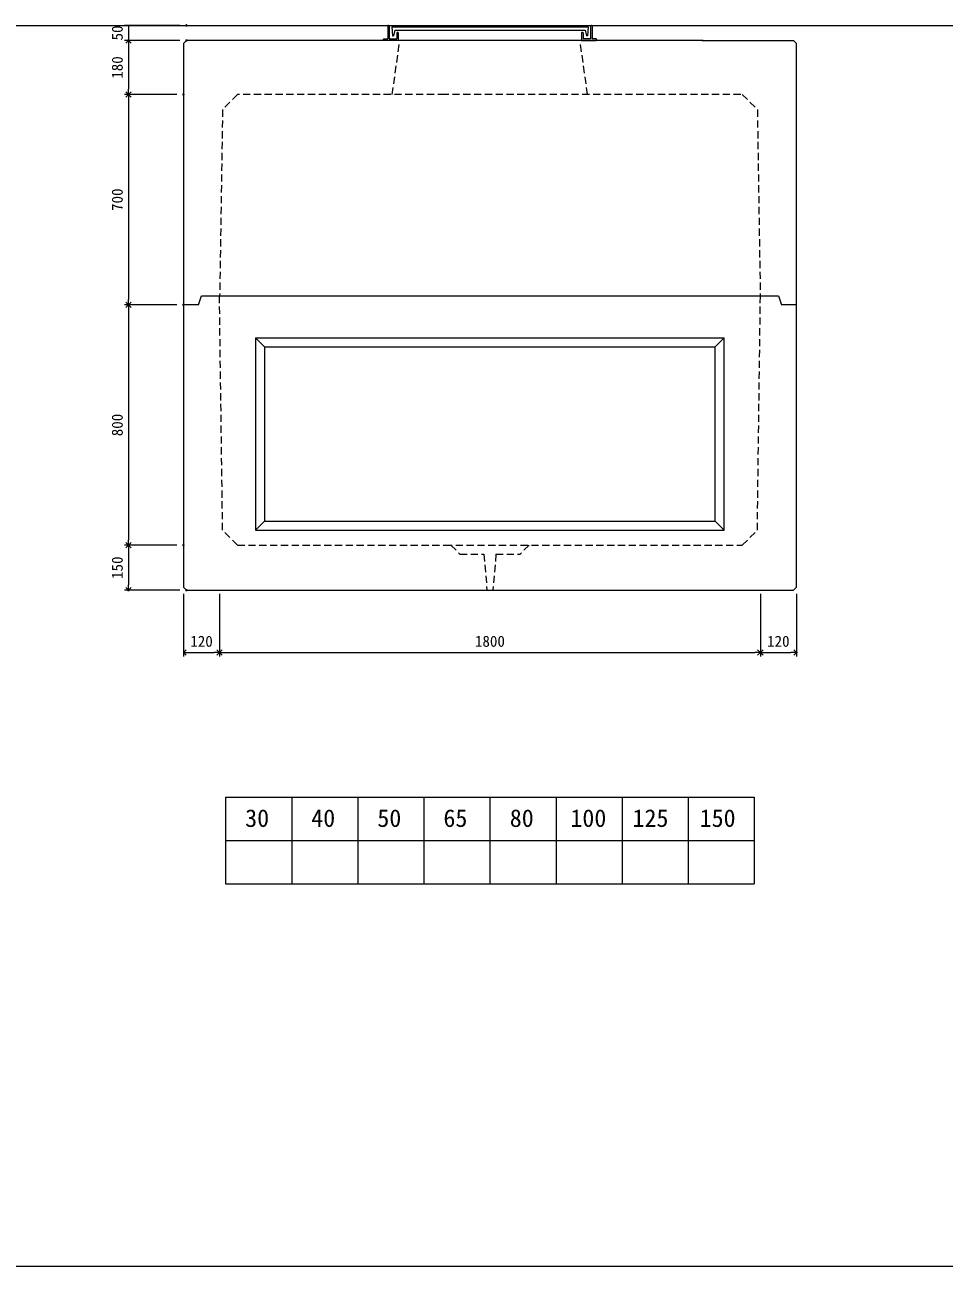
# Model space of a CAD drawing. Units: millimetres, scale not verified. Extents: x -9756 to 9756, y -4683 to 4615.
# Drawn here: x 3636 to 6696, y -3935 to 197 of the extents above; entities that cross this region are included whole.
import ezdxf
from ezdxf.enums import TextEntityAlignment as Align

# ---------------------------------------------------------------- set-up
doc = ezdxf.new("R2010")
doc.units = ezdxf.units.MM
doc.header["$LTSCALE"] = 20
doc.header["$PDMODE"] = 32
doc.header["$PDSIZE"] = 4
doc.linetypes.add('DASHED1', pattern=[1.8, 1.2, -0.6])
for name, color, linetype, lineweight in [('0-0_0', 7, 'DASHED1', 5), ('0-2_waku', 7, 'Continuous', 18), ('0-3_gaikei', 7, 'Continuous', 18), ('0-4_kakure', 7, 'DASHED1', 5), ('0-5_sunpou', 7, 'Continuous', 18), ('0-8_uchigawa', 6, 'Continuous', 18), ('0-A_futa', 3, 'Continuous', 18), ('0-B_GL', 4, 'Continuous', 18), ('0-D_文字１', 7, 'Continuous', 18)]:
    doc.layers.add(name, color=color, linetype=linetype, lineweight=lineweight)
doc.layers.add('0-1_Defpoints', color=7, linetype='Continuous')
doc.styles.add('ＭＳ ゴシック', font='')
doc.styles.get('ＭＳ ゴシック').set_extended_font_data('MS Gothic')

# ---------------------------------------------------------------- blocks, each defined once
blk = doc.blocks.new('_Open90')
at = {"layer": '0-5_sunpou', "lineweight": 5}
blk.add_line((0, 0), (-1, 0), dxfattribs=at)
blk.add_lwpolyline([(-0.5, 0.5), (0, 0), (-0.5, -0.5)], dxfattribs=at)
blk = doc.blocks.new('D127')
at = {"layer": '0-1_Defpoints'}
for p in [(10093.18, 3938.65), (9899.85, 3758.65), (10083.18, 3758.65)]:
    blk.add_point(p, dxfattribs=at)
at = {"layer": '0-5_sunpou', "lineweight": 5}
for p, q in [((10071.18, 3938.65), (9886.85, 3938.65)), ((9899.85, 3920.65), (9899.85, 3776.65)), ((10061.18, 3758.65), (9886.85, 3758.65))]:
    blk.add_line(p, q, dxfattribs=at)
at = {"layer": '0-5_sunpou', "xscale": 18, "yscale": 18}
for p, rotation in [((9899.85, 3938.65), 90), ((9899.85, 3758.65), 270)]:
    blk.add_blockref('_Open90', p, dxfattribs=dict(at, rotation=rotation))
at = {"layer": '0-5_sunpou', "style": 'ＭＳ ゴシック'}
blk.add_text('180', height=36.66, rotation=90, dxfattribs=at).set_placement((9891.85, 3811.15), align=Align.BOTTOM_LEFT)
blk = doc.blocks.new('D128')
at = {"layer": '0-1_Defpoints'}
for p in [(10083.18, 3758.65), (9899.85, 3058.65), (10083.18, 3058.65)]:
    blk.add_point(p, dxfattribs=at)
at = {"layer": '0-5_sunpou', "lineweight": 5}
for p, q in [((10061.18, 3758.65), (9886.85, 3758.65)), ((9899.85, 3740.65), (9899.85, 3076.65)), ((10061.18, 3058.65), (9886.85, 3058.65))]:
    blk.add_line(p, q, dxfattribs=at)
at = {"layer": '0-5_sunpou', "xscale": 18, "yscale": 18}
for p, rotation in [((9899.85, 3758.65), 90), ((9899.85, 3058.65), 270)]:
    blk.add_blockref('_Open90', p, dxfattribs=dict(at, rotation=rotation))
at = {"layer": '0-5_sunpou', "style": 'ＭＳ ゴシック'}
blk.add_text('700', height=36.66, rotation=90, dxfattribs=at).set_placement((9891.85, 3371.15), align=Align.BOTTOM_LEFT)
blk = doc.blocks.new('D129')
at = {"layer": '0-1_Defpoints'}
for p in [(10083.18, 3058.65), (9899.85, 2258.65), (10083.18, 2258.65)]:
    blk.add_point(p, dxfattribs=at)
at = {"layer": '0-5_sunpou', "lineweight": 5}
for p, q in [((10061.18, 3058.65), (9886.85, 3058.65)), ((9899.85, 3040.65), (9899.85, 2276.65)), ((10061.18, 2258.65), (9886.85, 2258.65))]:
    blk.add_line(p, q, dxfattribs=at)
at = {"layer": '0-5_sunpou', "xscale": 18, "yscale": 18}
for p, rotation in [((9899.85, 3058.65), 90), ((9899.85, 2258.65), 270)]:
    blk.add_blockref('_Open90', p, dxfattribs=dict(at, rotation=rotation))
at = {"layer": '0-5_sunpou', "style": 'ＭＳ ゴシック'}
blk.add_text('800', height=36.66, rotation=90, dxfattribs=at).set_placement((9891.85, 2621.15), align=Align.BOTTOM_LEFT)
blk = doc.blocks.new('D130')
at = {"layer": '0-1_Defpoints'}
for p in [(10083.18, 2258.65), (9899.85, 2108.65), (10093.18, 2108.65)]:
    blk.add_point(p, dxfattribs=at)
at = {"layer": '0-5_sunpou', "lineweight": 5}
for p, q in [((10061.18, 2258.65), (9886.85, 2258.65)), ((9899.85, 2240.65), (9899.85, 2126.65)), ((10071.18, 2108.65), (9886.85, 2108.65))]:
    blk.add_line(p, q, dxfattribs=at)
at = {"layer": '0-5_sunpou', "xscale": 18, "yscale": 18}
for p, rotation in [((9899.85, 2258.65), 90), ((9899.85, 2108.65), 270)]:
    blk.add_blockref('_Open90', p, dxfattribs=dict(at, rotation=rotation))
at = {"layer": '0-5_sunpou', "style": 'ＭＳ ゴシック'}
blk.add_text('150', height=36.66, rotation=90, dxfattribs=at).set_placement((9891.85, 2146.15), align=Align.BOTTOM_LEFT)
blk = doc.blocks.new('D131')
at = {"layer": '0-1_Defpoints'}
for p in [(10093.18, 3988.65), (9899.85, 3938.65), (10093.18, 3938.65)]:
    blk.add_point(p, dxfattribs=at)
at = {"layer": '0-5_sunpou', "lineweight": 5}
for p, q in [((10071.18, 3988.65), (9886.85, 3988.65)), ((9899.85, 3988.65), (9899.85, 3938.65)), ((10071.18, 3938.65), (9886.85, 3938.65))]:
    blk.add_line(p, q, dxfattribs=at)
at = {"layer": '0-5_sunpou', "style": 'ＭＳ ゴシック'}
blk.add_text('50', height=36.66, rotation=90, dxfattribs=at).set_placement((9891.85, 3938.65), align=Align.BOTTOM_LEFT)
blk = doc.blocks.new('120')
at = {"layer": '0-5_sunpou', "lineweight": 5}
for p, q in [((-80, 163.97), (-80, -44.26)), ((40, 163.97), (40, -44.26)), ((40, 163.97), (40, -44.26)), ((-62, -31.26), (22, -31.26))]:
    blk.add_line(p, q, dxfattribs=at)
at = {"layer": '0-5_sunpou'}
blk.add_point((40, -31.26), dxfattribs=at)
at = {"layer": '0-5_sunpou', "xscale": 18, "yscale": 18, "rotation": 180}
blk.add_blockref('_Open90', (-80, -31.26), dxfattribs=at)
at = {"layer": '0-5_sunpou', "xscale": 18, "yscale": 18}
blk.add_blockref('_Open90', (40, -31.26), dxfattribs=at)
at = {"layer": '0-5_sunpou', "style": 'ＭＳ ゴシック'}
blk.add_text('120', height=36.66, dxfattribs=at).set_placement((-57.5, -23.26), align=Align.BOTTOM_LEFT)
blk = doc.blocks.new('180')
at = {"layer": '0-5_sunpou', "lineweight": 5}
for p, q in [((450, 171.45), (450, -36.78)), ((450, 171.45), (450, -36.78)), ((-1332, -23.78), (432, -23.78))]:
    blk.add_line(p, q, dxfattribs=at)
at = {"layer": '0-5_sunpou'}
blk.add_point((450, -23.78), dxfattribs=at)
at = {"layer": '0-5_sunpou', "xscale": 18, "yscale": 18, "rotation": 180}
blk.add_blockref('_Open90', (-1350, -23.78), dxfattribs=at)
at = {"layer": '0-5_sunpou', "xscale": 18, "yscale": 18}
blk.add_blockref('_Open90', (450, -23.78), dxfattribs=at)
at = {"layer": '0-5_sunpou', "style": 'ＭＳ ゴシック'}
blk.add_text('1800', height=36.66, dxfattribs=at).set_placement((-500, -15.78), align=Align.BOTTOM_LEFT)
blk = doc.blocks.new('120120')
at = {"layer": '0-5_sunpou', "lineweight": 5}
for p, q in [((40, 178.71), (40, -29.52)), ((-62, -16.52), (22, -16.52))]:
    blk.add_line(p, q, dxfattribs=at)
at = {"layer": '0-5_sunpou'}
blk.add_point((40, -16.52), dxfattribs=at)
at = {"layer": '0-5_sunpou', "xscale": 18, "yscale": 18, "rotation": 180}
blk.add_blockref('_Open90', (-80, -16.52), dxfattribs=at)
at = {"layer": '0-5_sunpou', "xscale": 18, "yscale": 18}
blk.add_blockref('_Open90', (40, -16.52), dxfattribs=at)
at = {"layer": '0-5_sunpou', "style": 'ＭＳ ゴシック'}
blk.add_text('120', height=36.66, dxfattribs=at).set_placement((-57.5, -8.52), align=Align.BOTTOM_LEFT)

msp = doc.modelspace()

# ---------------------------------------------------------------- linework, layer by layer
at = {"layer": '0-0_0'}
for p, q in [((5053.91, -1535.16), (5083.91, -1565.16)), ((5083.91, -1565.16), (5163.91, -1565.16)), ((5163.91, -1565.16), (5173.91, -1685.16)), ((5203.91, -1565.16), (5193.91, -1685.16)), ((5203.91, -1565.16), (5283.91, -1565.16)), ((5313.91, -1535.16), (5283.91, -1565.16))]:
    msp.add_line(p, q, dxfattribs=at)
at = {"layer": '0-2_waku'}
for p, q in [((4303.91, -2374.16), (4303.91, -2662.16)), ((4303.91, -2374.16), (4303.91, -2662.16)), ((4303.91, -2374.16), (4303.91, -2662.16)), ((4303.91, -2374.16), (4303.91, -2662.16)), ((4303.91, -2374.16), (6063.91, -2374.16)), ((4523.91, -2374.16), (4523.91, -2662.16)), ((4743.91, -2374.16), (4743.91, -2662.16)), ((4743.91, -2374.16), (4743.91, -2662.16)), ((4963.91, -2374.16), (4963.91, -2662.16)), ((5183.91, -2374.16), (5183.91, -2662.16)), ((5403.91, -2374.16), (5403.91, -2662.16)), ((5623.91, -2374.16), (5623.91, -2662.16)), ((5843.91, -2374.16), (5843.91, -2662.16)), ((6063.91, -2374.16), (6063.91, -2662.16)), ((4303.91, -2518.16), (6063.91, -2518.16)), ((4303.91, -2662.16), (6063.91, -2662.16)), ((-2484.84, -3935.16), (5675.16, -3935.16)), ((-2484.84, -3935.16), (9755.16, -3935.16))]:
    msp.add_line(p, q, dxfattribs=at)
at = {"layer": '0-3_gaikei'}
for p, q in [((4163.91, 134.84), (4163.91, -735.16)), ((5888.91, 144.84), (6193.91, 144.84)), ((6193.91, 144.84), (6203.91, 134.84)), ((6203.91, -735.16), (6203.91, 134.84)), ((4213.91, -735.16), (4163.91, -735.16)), ((6143.91, -705.16), (6153.91, -735.16)), ((6203.91, -735.16), (6153.91, -735.16)), ((6203.91, -1675.16), (6203.91, -735.16)), ((4173.91, -1685.16), (6193.91, -1685.16)), ((6203.91, -1675.16), (6193.91, -1685.16))]:
    msp.add_line(p, q, dxfattribs=at)
for points in [[(5893.91, 144.84), (4173.91, 144.84), (4163.91, 134.84)], [(4163.91, -735.16), (4163.91, -1675.16), (4173.91, -1685.16)], [(4213.91, -735.16), (4223.91, -705.16), (6143.91, -705.16)]]:
    msp.add_lwpolyline(points, dxfattribs=at)
at = {"layer": '0-4_kakure'}
for p, q in [((4858.91, -35.16), (4883.91, 144.84)), ((5508.91, -35.16), (5483.91, 144.84)), ((6018.91, -35.16), (5033.91, -35.16)), ((6023.91, -35.16), (6073.91, -85.16)), ((4293.91, -85.16), (4284.14, -705.16)), ((6073.91, -85.16), (6083.67, -705.16)), ((4293.91, -1485.16), (4283.51, -705.16)), ((6073.91, -1485.16), (6084.1, -705.16)), ((4343.91, -1535.16), (4293.91, -1485.16)), ((4343.91, -1535.16), (5033.91, -1535.16))]:
    msp.add_line(p, q, dxfattribs=at)
for points in [[(5033.91, -35.16), (4343.91, -35.16), (4293.91, -85.16)], [(5033.91, -1535.16), (6023.91, -1535.16), (6073.91, -1485.16)]]:
    msp.add_lwpolyline(points, dxfattribs=at)
at = {"layer": '0-8_uchigawa'}
for p, q in [((4403.91, -845.16), (4403.91, -1485.16)), ((4403.91, -845.16), (5963.91, -845.16)), ((4403.91, -845.16), (5963.91, -845.16)), ((4403.91, -845.16), (4433.91, -875.16)), ((5963.91, -845.16), (5933.91, -875.16)), ((5963.91, -1485.16), (5963.91, -845.16)), ((4433.91, -875.16), (4433.91, -1455.16)), ((4433.91, -875.16), (5933.91, -875.16)), ((5933.91, -1455.16), (5933.91, -875.16)), ((4403.91, -1485.16), (4433.91, -1455.16)), ((4403.91, -1485.16), (5963.91, -1485.16)), ((4433.91, -1455.16), (5933.91, -1455.16)), ((4444.41, -1455.16), (5183.91, -1455.16)), ((5183.91, -1455.16), (5923.41, -1455.16)), ((5963.91, -1485.16), (5933.91, -1455.16))]:
    msp.add_line(p, q, dxfattribs=at)
at = {"layer": '0-A_futa'}
for p, q in [((4843.9, 192.84), (4843.9, 149.84)), ((4845.9, 194.84), (4848.9, 194.84)), ((4848.9, 194.84), (4848.9, 149.84)), ((4856.72, 190.34), (5511.05, 190.34)), ((4856.72, 190.34), (4859.21, 160.34)), ((4867.23, 179.34), (4862.92, 160.34)), ((4867.23, 179.34), (5500.57, 179.34)), ((4873.9, 169.84), (4873.9, 149.84)), ((4875.9, 171.84), (4876.9, 171.84)), ((4878.9, 169.84), (4878.9, 144.84)), ((5488.91, 169.84), (5488.91, 144.84)), ((5491.91, 171.84), (5490.91, 171.84)), ((5493.91, 169.84), (5493.91, 149.84)), ((5500.57, 179.34), (5504.89, 160.34)), ((5511.05, 190.34), (5508.8, 160.34)), ((5518.91, 194.84), (5518.91, 149.84)), ((5518.91, 194.84), (5521.91, 194.84)), ((5523.91, 192.84), (5523.91, 149.84)), ((4828.9, 147.84), (4828.9, 146.84)), ((4830.9, 149.84), (4843.9, 149.84)), ((4878.9, 144.84), (4830.9, 144.84)), ((4848.9, 149.84), (4873.9, 149.84)), ((4859.21, 160.34), (4862.92, 160.34)), ((5488.91, 144.84), (5536.91, 144.84)), ((5518.91, 149.84), (5493.91, 149.84)), ((5508.8, 160.34), (5504.89, 160.34)), ((5536.91, 149.84), (5523.91, 149.84)), ((5538.91, 147.84), (5538.91, 146.84))]:
    msp.add_line(p, q, dxfattribs=at)
for centre, start, end in [((4845.9, 192.84), 90, 180), ((4875.9, 169.84), 90, 180), ((4876.9, 169.84), 0, 90), ((5490.91, 169.84), 90, 180), ((5491.91, 169.84), 0, 90), ((5521.91, 192.84), 0, 90), ((4830.9, 147.84), 90, 180), ((4830.9, 146.84), 180, 270), ((5536.91, 147.84), 0, 90), ((5536.91, 146.84), 270, 0)]:
    msp.add_arc(centre, 2, start, end, dxfattribs=at)
at = {"layer": '0-B_GL'}
msp.add_line((-2483.93, 194.84), (9756.07, 194.84), dxfattribs=at)

# ---------------------------------------------------------------- block references
at = {"layer": '0-5_sunpou'}
for name, p in [('D131', (-5919.28, -3793.81)), ('D127', (-5919.28, -3793.81)), ('D128', (-5919.28, -3793.81)), ('D129', (-5919.28, -3793.81)), ('D130', (-5919.28, -3793.81)), ('120', (4243.91, -1861.13)), ('180', (5633.91, -1868.61)), ('120120', (6163.91, -1875.87))]:
    msp.add_blockref(name, p, dxfattribs=at)

# ---------------------------------------------------------------- texts
at = {"layer": '0-D_文字１', "style": 'ＭＳ ゴシック'}
for s, p in [('30', (4369, -2490.61)), ('40', (4589, -2490.61)), ('50', (4809, -2490.61)), ('65', (5029, -2490.61)), ('80', (5249.82, -2490.61)), ('100', (5451.57, -2490.61)), ('125', (5658.34, -2490.61)), ('150', (5881.87, -2490.61))]:
    msp.add_text(s, height=58.65, dxfattribs=at).set_placement(p, align=Align.BOTTOM_LEFT)

doc.saveas('drawing.dxf')
